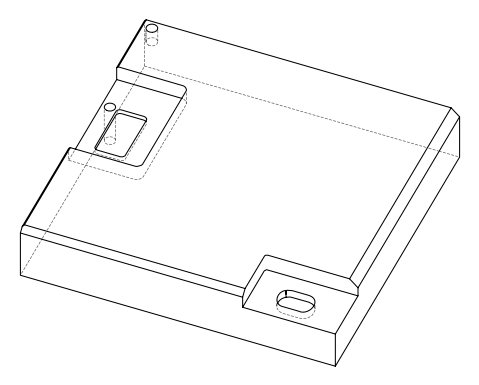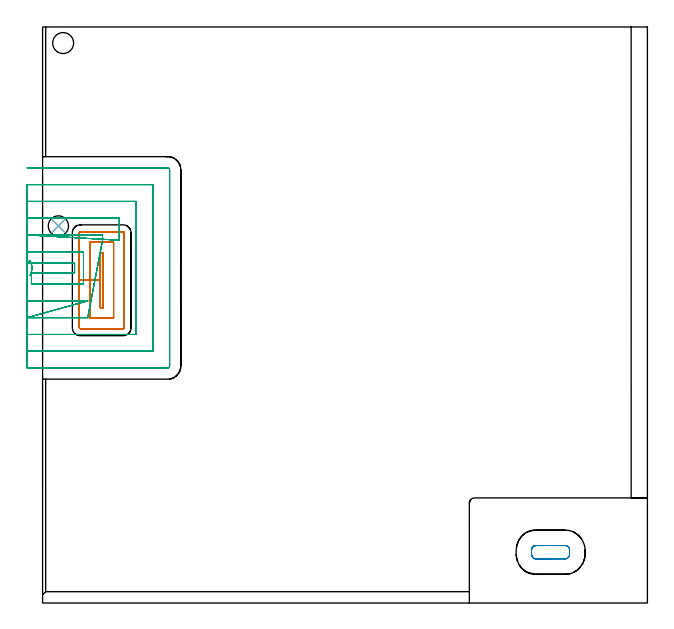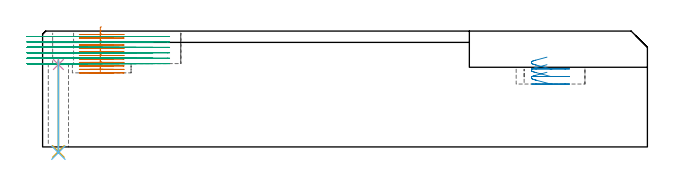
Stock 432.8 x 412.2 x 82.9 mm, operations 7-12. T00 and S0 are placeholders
(PLAN: 12 operations, 8 tool changes, 155.6 min)
(1 INDEXABLE_INSERT_DRILL_BLIND_HOLE_FROM_SOLID | STEP1POCKET | UGT0302_001 | 0.11 min | 4230 mm3)
(2 AREA_MILL | FG_CHAMFER_SURFACE | UGT0205_001 | 1.38 min | 383 mm3)
(3 AREA_MILL_1 | FG_CHAMFER_SURFACE_1 | UGT0205_001 | 0.89 min | 229 mm3)
(4 AREA_MILL_2 | FG_CHAMFER_SURFACE_2 | UGT0205_001 | 7.54 min | 10173 mm3)
(5 AREA_MILL_3 | FG_CHAMFER_SURFACE_3 | UGT0205_001 | 13.65 min | 23106 mm3)
(6 MILL_CORNER_NOTCH_RECTANGULAR | CORNER_NOTCH_RECTANGULAR | NXT0201_008 | Follow Part, ap 1.5, ae 75% | 91.79 min | 247494 mm3)
(7 MILL_RECTANGULAR_POCKET | POCKET_RECTANGULAR_STRAIGHT | NXT0201_013 | Follow Part, ap 2.5, ae 75% | 11.68 min | 98832 mm3)
(8 MILL_RECTANGULAR_POCKET_1 | POCKET_RECTANGULAR_STRAIGHT_1 | UGT0201_105 | Follow Part, ap 5.5, ae 75% | 0.81 min | 16519 mm3)
(9 MILL_SLOT | SLOT_PARTIAL_RECTANGULAR | UGT0201_008 | Follow Part, ap 4, ae 75% | 27.16 min | 288971 mm3)
(10 SPOT_DRILL | STEP1HOLE | NXT0321_9005460120000 | 0.04 min | 18 mm3)
(11 DRILL_THROUGH_HOLE_INTO_CENTER | STEP1HOLE | NXT0301_065 | 0.27 min | 4096 mm3)
(12 DRILL_TO_ENLARGE_THROUGH_HOLE | STEP1HOLE | NXT0301_106 | 0.27 min | 5708 mm3)
(TOOL UGT0302_001 | Indexable Insert Drill 15mm | D15 PA180 FL50 Z2)
(TOOL UGT0205_001 | Chamfer Mill 20 x 3 x 45 deg. | D20 FL50 Z2)
(TOOL NXT0201_008 | ENDMILL 6mm [2P460-0600-NA 1630] | D6 FL26 Z6)
(TOOL NXT0201_013 | ENDMILL 10mm | D10 FL30 Z4)
(TOOL UGT0201_105 | End Mill 22 mm | D22 FL25 Z2)
(TOOL UGT0201_008 | End Mill 16 mm | D16 FL32 Z4)
(TOOL NXT0321_9005460120000 | NC Spot Drill, 142deg, 12mm, Carbide, Uncoated | D12 PA142 FL30 Z2)
(TOOL NXT0301_065 | Carbide Drill 9.4mm [860.1-0940-075A1-MM 2214] | D9.4 PA140 FL98 Z2)
(TOOL NXT0301_106 | Carbide Drill 14.5mm [860.1-1450-073A1-MM 2214] | D14.5 PA140 FL83 Z2)
(OP 7 MILL_RECTANGULAR_POCKET)
G17 G21 G94 G90
T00 M6
G54
G17 G0 G90 X42.145 Y250.6 S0 M3
G43 Z92.9 H0
Z85.9
G94 G1 X41.3 Z85.673 F250.
Y230.95 Z80.408
Y211.3 F500.
X43.3
Y250.6
X41.3
Y230.95
X33.8
Y203.8
X50.8
Y258.1
X33.8
Y230.95
X26.3
Y196.9
G3 X26.9 Y196.3 R0.6
G1 X57.7
G3 X58.3 Y196.9 R0.6
G1 Y265.
G3 X57.7 Y265.6 R0.6
G1 X26.9
G3 X26.3 Y265. R0.6
G1 Y230.95
Y229.95
G0 X42.145 Y250.6 Z83.408
G1 X41.3 Z83.182 F250.
Y230.95 Z77.917
Y211.3 F500.
X43.3
Y250.6
X41.3
Y230.95
X33.8
Y203.8
X50.8
Y258.1
X33.8
Y230.95
X26.3
Y196.9
G3 X26.9 Y196.3 R0.6
G1 X57.7
G3 X58.3 Y196.9 R0.6
G1 Y265.
G3 X57.7 Y265.6 R0.6
G1 X26.9
G3 X26.3 Y265. R0.6
G1 Y230.95
Y229.95
G0 X42.145 Y250.6 Z80.917
G1 X41.3 Z80.69 F250.
Y230.95 Z75.425
Y211.3 F500.
X43.3
Y250.6
X41.3
Y230.95
X33.8
Y203.8
X50.8
Y258.1
X33.8
Y230.95
X26.3
Y196.9
G3 X26.9 Y196.3 R0.6
G1 X57.7
G3 X58.3 Y196.9 R0.6
G1 Y265.
G3 X57.7 Y265.6 R0.6
G1 X26.9
G3 X26.3 Y265. R0.6
G1 Y230.95
Y229.95
G0 X42.145 Y250.6 Z78.425
G1 X41.3 Z78.198 F250.
Y230.95 Z72.933
Y211.3 F500.
X43.3
Y250.6
X41.3
Y230.95
X33.8
Y203.8
X50.8
Y258.1
X33.8
Y230.95
X26.3
Y196.9
G3 X26.9 Y196.3 R0.6
G1 X57.7
G3 X58.3 Y196.9 R0.6
G1 Y265.
G3 X57.7 Y265.6 R0.6
G1 X26.9
G3 X26.3 Y265. R0.6
G1 Y230.95
Y229.95
G0 X42.145 Y250.6 Z75.933
G1 X41.3 Z75.707 F250.
Y230.95 Z70.442
Y211.3 F500.
X43.3
Y250.6
X41.3
Y230.95
X33.8
Y203.8
X50.8
Y258.1
X33.8
Y230.95
X26.3
Y196.9
G3 X26.9 Y196.3 R0.6
G1 X57.7
G3 X58.3 Y196.9 R0.6
G1 Y265.
G3 X57.7 Y265.6 R0.6
G1 X26.9
G3 X26.3 Y265. R0.6
G1 Y230.95
Y229.95
G0 X42.145 Y250.6 Z73.442
G1 X41.3 Z73.215 F250.
Y230.95 Z67.95
Y211.3 F500.
X43.3
Y250.6
X41.3
Y230.95
X33.8
Y203.8
X50.8
Y258.1
X33.8
Y230.95
X26.3
Y196.9
G3 X26.9 Y196.3 R0.6
G1 X57.7
G3 X58.3 Y196.9 R0.6
G1 Y265.
G3 X57.7 Y265.6 R0.6
G1 X26.9
G3 X26.3 Y265. R0.6
G1 Y230.95
Y229.95
G0 X42.145 Y250.6 Z70.95
G1 X41.3 Z70.723 F250.
Y230.95 Z65.458
Y211.3 F500.
X43.3
Y250.6
X41.3
Y230.95
X33.8
Y203.8
X50.8
Y258.1
X33.8
Y230.95
X26.3
Y196.9
G3 X26.9 Y196.3 R0.6
G1 X57.7
G3 X58.3 Y196.9 R0.6
G1 Y265.
G3 X57.7 Y265.6 R0.6
G1 X26.9
G3 X26.3 Y265. R0.6
G1 Y230.95
Y229.95
G0 X42.145 Y250.6 Z68.458
G1 X41.3 Z68.232 F250.
Y230.95 Z62.967
Y211.3 F500.
X43.3
Y250.6
X41.3
Y230.95
X33.8
Y203.8
X50.8
Y258.1
X33.8
Y230.95
X26.3
Y196.9
G3 X26.9 Y196.3 R0.6
G1 X57.7
G3 X58.3 Y196.9 R0.6
G1 Y265.
G3 X57.7 Y265.6 R0.6
G1 X26.9
G3 X26.3 Y265. R0.6
G1 Y230.95
Y229.95
G0 X42.145 Y250.6 Z65.967
G1 X41.3 Z65.74 F250.
Y230.95 Z60.475
Y211.3 F500.
X43.3
Y250.6
X41.3
Y230.95
X33.8
Y203.8
X50.8
Y258.1
X33.8
Y230.95
X26.3
Y196.9
G3 X26.9 Y196.3 R0.6
G1 X57.7
G3 X58.3 Y196.9 R0.6
G1 Y265.
G3 X57.7 Y265.6 R0.6
G1 X26.9
G3 X26.3 Y265. R0.6
G1 Y230.95
Y229.95
G0 X42.145 Y250.6 Z63.475
G1 X41.3 Z63.249 F250.
Y230.95 Z57.983
Y211.3 F500.
X43.3
Y250.6
X41.3
Y230.95
X33.8
Y203.8
X50.8
Y258.1
X33.8
Y230.95
X26.3
Y196.9
G3 X26.9 Y196.3 R0.6
G1 X57.7
G3 X58.3 Y196.9 R0.6
G1 Y265.
G3 X57.7 Y265.6 R0.6
G1 X26.9
G3 X26.3 Y265. R0.6
G1 Y230.95
Y229.95
G0 X42.145 Y250.6 Z60.983
G1 X41.3 Z60.757 F250.
Y230.95 Z55.492
Y211.3 F500.
X43.3
Y250.6
X41.3
Y230.95
X33.8
Y203.8
X50.8
Y258.1
X33.8
Y230.95
X26.3
Y196.9
G3 X26.9 Y196.3 R0.6
G1 X57.7
G3 X58.3 Y196.9 R0.6
G1 Y265.
G3 X57.7 Y265.6 R0.6
G1 X26.9
G3 X26.3 Y265. R0.6
G1 Y230.95
Y229.95
G0 X42.145 Y250.6 Z58.492
G1 X41.3 Z58.265 F250.
Y230.95 Z53.
Y211.3 F500.
X43.3
Y250.6
X41.3
Y230.95
X33.8
Y203.8
X50.8
Y258.1
X33.8
Y230.95
X26.3
Y196.9
G3 X26.9 Y196.3 R0.6
G1 X57.7
G3 X58.3 Y196.9 R0.6
G1 Y265.
G3 X57.7 Y265.6 R0.6
G1 X26.9
G3 X26.3 Y265. R0.6
G1 Y230.95
Y229.95
G0 Z92.9
M5
M2
(OP 8 MILL_RECTANGULAR_POCKET_1)
G17 G21 G94 G90
T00 M6
G54
G17 G0 G90 X360.942 Y41.1 S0 M3
G43 Z92.9 H0
Z64.243
G94 G1 X352.921 Z62.094 F250.
X352.458 Y41.04 Z61.968
X352.008 Y40.913 Z61.843
X351.582 Y40.722 Z61.718
X351.187 Y40.472 Z61.593
X350.834 Y40.166 Z61.468
X350.528 Y39.813 Z61.342
X350.278 Y39.418 Z61.217
X350.087 Y38.992 Z61.092
X349.96 Y38.542 Z60.967
X349.9 Y38.079 Z60.842
Y34.621 Z59.915
X349.96 Y34.158 Z59.79
X350.087 Y33.708 Z59.665
X350.278 Y33.282 Z59.539
X350.528 Y32.887 Z59.414
X350.834 Y32.534 Z59.289
X351.187 Y32.228 Z59.164
X351.582 Y31.978 Z59.039
X352.008 Y31.787 Z58.914
X352.458 Y31.66 Z58.788
X352.921 Y31.6 Z58.663
X353.1 Z58.615
X363.5 Z55.829
X373.9 F500.
G3 X377.1 Y34.8 R3.2
G1 Y37.9
G3 X373.9 Y41.1 R3.2
G1 X353.1
G3 X349.9 Y37.9 R3.2
G1 Y34.8
G3 X353.1 Y31.6 R3.2
G1 X363.5
X364.5
G0 X360.942 Y41.1 Z58.829
G1 X352.921 Z56.679 F250.
X352.458 Y41.04 Z56.554
X352.008 Y40.913 Z56.429
X351.582 Y40.722 Z56.304
X351.187 Y40.472 Z56.178
X350.834 Y40.166 Z56.053
X350.528 Y39.813 Z55.928
X350.278 Y39.418 Z55.803
X350.087 Y38.992 Z55.678
X349.96 Y38.542 Z55.553
X349.9 Y38.079 Z55.427
Y34.621 Z54.501
X349.96 Y34.158 Z54.376
X350.087 Y33.708 Z54.25
X350.278 Y33.282 Z54.125
X350.528 Y32.887 Z54.
X350.834 Y32.534 Z53.875
X351.187 Y32.228 Z53.75
X351.582 Y31.978 Z53.624
X352.008 Y31.787 Z53.499
X352.458 Y31.66 Z53.374
X352.921 Y31.6 Z53.249
X353.1 Z53.201
X363.5 Z50.414
X373.9 F500.
G3 X377.1 Y34.8 R3.2
G1 Y37.9
G3 X373.9 Y41.1 R3.2
G1 X353.1
G3 X349.9 Y37.9 R3.2
G1 Y34.8
G3 X353.1 Y31.6 R3.2
G1 X363.5
X364.5
G0 X360.942 Y41.1 Z53.414
G1 X352.921 Z51.265 F250.
X352.458 Y41.04 Z51.14
X352.008 Y40.913 Z51.015
X351.582 Y40.722 Z50.889
X351.187 Y40.472 Z50.764
X350.834 Y40.166 Z50.639
X350.528 Y39.813 Z50.514
X350.278 Y39.418 Z50.389
X350.087 Y38.992 Z50.263
X349.96 Y38.542 Z50.138
X349.9 Y38.079 Z50.013
Y34.621 Z49.087
X349.96 Y34.158 Z48.961
X350.087 Y33.708 Z48.836
X350.278 Y33.282 Z48.711
X350.528 Y32.887 Z48.586
X350.834 Y32.534 Z48.461
X351.187 Y32.228 Z48.335
X351.582 Y31.978 Z48.21
X352.008 Y31.787 Z48.085
X352.458 Y31.66 Z47.96
X352.921 Y31.6 Z47.835
X353.1 Z47.787
X363.5 Z45.
X373.9 F500.
G3 X377.1 Y34.8 R3.2
G1 Y37.9
G3 X373.9 Y41.1 R3.2
G1 X353.1
G3 X349.9 Y37.9 R3.2
G1 Y34.8
G3 X353.1 Y31.6 R3.2
G1 X363.5
X364.5
G0 Z92.9
M5
M2
(OP 9 MILL_SLOT)
G17 G21 G94 G90
T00 M6
G54
G17 G0 G90 X-8.96 Y234.397 S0 M3
G43 Z92.9 H0
Z79.017
G94 G1 X-8. Y237.239 F250.
G3 X-8. Y242.361 R8.
G1 X-8.96 Y245.203
X-11. Y243.4
X-8.
X22.9 F500.
Y236.2
X-8.
Y228.2
X22.9
X29.3
Y251.4
X-8.
X-11. F250.
Y216.2
X-8.
X29.3 F500.
X32.3 F250.
X-11. Y204.2 F500.
X-8. F250.
X29.3 F500.
X32.3 F250.
X42.9 Y259.6 F500.
Y262.6 F250.
Y263.4 F500.
X-8.
X-11. F250.
X54.9 Y259.6 F500.
Y262.6 F250.
Y275.4 F500.
X-8.
X-11. F250.
Y192.2
X-8.
X66.9 F500.
Y287.4
X-8.
X-11. F250.
Y180.2
X-8.
X78.9 F500.
Y299.4
X-8.
X-11. F250.
Y168.2
X-8.
X89.5 F500.
G3 X90.9 Y169.6 R1.4
G1 Y310.
G3 X89.5 Y311.4 R1.4
G1 X-8.
X-11. F250.
G0 X-8.96 Y234.397 Z75.133
G1 X-8. Y237.239
G3 X-8. Y242.361 R8.
G1 X-8.96 Y245.203
X-11. Y243.4
X-8.
X22.9 F500.
Y236.2
X-8.
Y228.2
X22.9
X29.3
Y251.4
X-8.
X-11. F250.
Y216.2
X-8.
X29.3 F500.
X32.3 F250.
X-11. Y204.2 F500.
X-8. F250.
X29.3 F500.
X32.3 F250.
X42.9 Y259.6 F500.
Y262.6 F250.
Y263.4 F500.
X-8.
X-11. F250.
X54.9 Y259.6 F500.
Y262.6 F250.
Y275.4 F500.
X-8.
X-11. F250.
Y192.2
X-8.
X66.9 F500.
Y287.4
X-8.
X-11. F250.
Y180.2
X-8.
X78.9 F500.
Y299.4
X-8.
X-11. F250.
Y168.2
X-8.
X89.5 F500.
G3 X90.9 Y169.6 R1.4
G1 Y310.
G3 X89.5 Y311.4 R1.4
G1 X-8.
X-11. F250.
G0 X-8.96 Y234.397 Z71.25
G1 X-8. Y237.239
G3 X-8. Y242.361 R8.
G1 X-8.96 Y245.203
X-11. Y243.4
X-8.
X22.9 F500.
Y236.2
X-8.
Y228.2
X22.9
X29.3
Y251.4
X-8.
X-11. F250.
Y216.2
X-8.
X29.3 F500.
X32.3 F250.
X-11. Y204.2 F500.
X-8. F250.
X29.3 F500.
X32.3 F250.
X42.9 Y259.6 F500.
Y262.6 F250.
Y263.4 F500.
X-8.
X-11. F250.
X54.9 Y259.6 F500.
Y262.6 F250.
Y275.4 F500.
X-8.
X-11. F250.
Y192.2
X-8.
X66.9 F500.
Y287.4
X-8.
X-11. F250.
Y180.2
X-8.
X78.9 F500.
Y299.4
X-8.
X-11. F250.
Y168.2
X-8.
X89.5 F500.
G3 X90.9 Y169.6 R1.4
G1 Y310.
G3 X89.5 Y311.4 R1.4
G1 X-8.
X-11. F250.
G0 X-8.96 Y234.397 Z67.367
G1 X-8. Y237.239
G3 X-8. Y242.361 R8.
G1 X-8.96 Y245.203
X-11. Y243.4
X-8.
X22.9 F500.
Y236.2
X-8.
Y228.2
X22.9
X29.3
Y251.4
X-8.
X-11. F250.
Y216.2
X-8.
X29.3 F500.
X32.3 F250.
X-11. Y204.2 F500.
X-8. F250.
X29.3 F500.
X32.3 F250.
X42.9 Y259.6 F500.
Y262.6 F250.
Y263.4 F500.
X-8.
X-11. F250.
X54.9 Y259.6 F500.
Y262.6 F250.
Y275.4 F500.
X-8.
X-11. F250.
Y192.2
X-8.
X66.9 F500.
Y287.4
X-8.
X-11. F250.
Y180.2
X-8.
X78.9 F500.
Y299.4
X-8.
X-11. F250.
Y168.2
X-8.
X89.5 F500.
G3 X90.9 Y169.6 R1.4
G1 Y310.
G3 X89.5 Y311.4 R1.4
G1 X-8.
X-11. F250.
G0 X-8.96 Y234.397 Z63.483
G1 X-8. Y237.239
G3 X-8. Y242.361 R8.
G1 X-8.96 Y245.203
X-11. Y243.4
X-8.
X22.9 F500.
Y236.2
X-8.
Y228.2
X22.9
X29.3
Y251.4
X-8.
X-11. F250.
Y216.2
X-8.
X29.3 F500.
X32.3 F250.
X-11. Y204.2 F500.
X-8. F250.
X29.3 F500.
X32.3 F250.
X42.9 Y259.6 F500.
Y262.6 F250.
Y263.4 F500.
X-8.
X-11. F250.
X54.9 Y259.6 F500.
Y262.6 F250.
Y275.4 F500.
X-8.
X-11. F250.
Y192.2
X-8.
X66.9 F500.
Y287.4
X-8.
X-11. F250.
Y180.2
X-8.
X78.9 F500.
Y299.4
X-8.
X-11. F250.
Y168.2
X-8.
X89.5 F500.
G3 X90.9 Y169.6 R1.4
G1 Y310.
G3 X89.5 Y311.4 R1.4
G1 X-8.
X-11. F250.
G0 X-8.96 Y234.397 Z59.6
G1 X-8. Y237.239
G3 X-8. Y242.361 R8.
G1 X-8.96 Y245.203
X-11. Y243.4
X-8.
X22.9 F500.
Y236.2
X-8.
Y228.2
X22.9
X29.3
Y251.4
X-8.
X-11. F250.
Y216.2
X-8.
X29.3 F500.
X32.3 F250.
X-11. Y204.2 F500.
X-8. F250.
X29.3 F500.
X32.3 F250.
X42.9 Y259.6 F500.
Y262.6 F250.
Y263.4 F500.
X-8.
X-11. F250.
X54.9 Y259.6 F500.
Y262.6 F250.
Y275.4 F500.
X-8.
X-11. F250.
Y192.2
X-8.
X66.9 F500.
Y287.4
X-8.
X-11. F250.
Y180.2
X-8.
X78.9 F500.
Y299.4
X-8.
X-11. F250.
Y168.2
X-8.
X89.5 F500.
G3 X90.9 Y169.6 R1.4
G1 Y310.
G3 X89.5 Y311.4 R1.4
G1 X-8.
X-11. F250.
G0 Z92.9
M5
M2
(OP 10 SPOT_DRILL)
G17 G21 G94 G90
T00 M6
G54
G17 G0 G90 X11.3 Y269.8 S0 M3
G43 Z92.9 H0
G94 G81 G98 Z58.967 F250. R62.6
G80
M5
M2
(OP 11 DRILL_THROUGH_HOLE_INTO_CENTER)
G17 G21 G94 G90
T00 M6
G54
G17 G0 G90 X11.3 Y269.8 S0 M3
G43 Z92.9 H1
G94 G73 G98 Z-3.211 F250. Q8.973 R61.6
G80
M5
M2
(OP 12 DRILL_TO_ENLARGE_THROUGH_HOLE)
G17 G21 G94 G90
T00 M6
G54
G17 G0 G90 X11.3 Y269.8 S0 M3
G43 Z92.9 H1
G94 G73 G98 Z-4.139 F250. Q12.748 R61.6
G80
M5
M2
